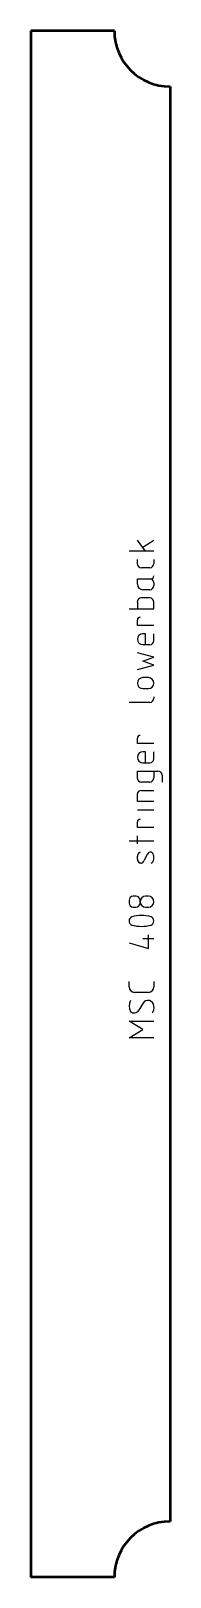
# Model space of a CAD drawing. Header units: millimetres. Extents: x 0 to 56, y 0 to 625.
import ezdxf

# ---------------------------------------------------------------- set-up
doc = ezdxf.new("R2010")
doc.units = ezdxf.units.MM
doc.layers.add('IV_MARK_SURFACE', color=2, linetype='Continuous', lineweight=25)
doc.layers.add('IV_OUTER_PROFILE', color=7, linetype='Continuous', lineweight=50)

msp = doc.modelspace()

# ---------------------------------------------------------------- linework, layer by layer
at = {"layer": 'IV_MARK_SURFACE'}
for p, q in [((46.33, 414.68), (43, 419.13)), ((45.22, 416.35), (49.66, 419.13)), ((46.33, 414.68), (39.66, 414.68)), ((49.66, 414.68), (46.33, 414.68)), ((43, 409.68), (43, 411.35)), ((48, 408.02), (44.66, 408.02)), ((49.66, 411.35), (49.66, 409.68)), ((43, 403.57), (48, 403.57)), ((43, 401.35), (43, 403.57)), ((48, 403.57), (48.55, 403.57)), ((49.66, 401.91), (49.66, 400.8)), ((43, 394.13), (43, 391.35)), ((48, 395.8), (44.66, 395.8)), ((48, 399.13), (45.22, 399.13)), ((49.66, 391.35), (49.66, 394.13)), ((39.66, 391.35), (43, 391.35)), ((43, 391.35), (49.66, 391.35)), ((43, 384.68), (43, 386.91)), ((49.66, 384.68), (43, 384.68)), ((46.33, 381.35), (45.22, 381.35)), ((46.33, 376.91), (46.33, 381.35)), ((49.66, 378.57), (49.66, 381.35)), ((45.22, 376.91), (46.33, 376.91)), ((46.33, 376.91), (48, 376.91)), ((49.66, 371.91), (43, 373.57)), ((45.22, 370.24), (49.66, 371.91)), ((49.66, 368.57), (45.22, 370.24)), ((43, 366.91), (49.66, 368.57)), ((47.44, 363.57), (45.22, 363.57)), ((45.22, 359.13), (47.44, 359.13)), ((48, 353.57), (39.66, 353.57)), ((49.66, 355.8), (49.66, 355.24)), ((43, 336.91), (43, 339.13)), ((49.66, 336.91), (43, 336.91)), ((46.33, 333.57), (45.22, 333.57)), ((46.33, 329.13), (46.33, 333.57)), ((49.66, 330.8), (49.66, 333.57)), ((43, 325.8), (49.66, 325.8)), ((43, 323.02), (43, 325.8)), ((45.22, 329.13), (46.33, 329.13)), ((46.33, 329.13), (48, 329.13)), ((49.66, 325.8), (49.66, 323.02)), ((49.66, 325.8), (51.33, 325.8)), ((48, 321.35), (44.66, 321.35)), ((53, 324.13), (53, 321.35)), ((43, 313.57), (43, 316.35)), ((49.66, 313.57), (43, 313.57)), ((44.66, 318.02), (49.66, 318.02)), ((49.66, 309.96), (43, 309.96)), ((43, 303.02), (43, 305.24)), ((49.66, 303.02), (43, 303.02)), ((43, 297.46), (39.66, 297.46)), ((43, 297.46), (43, 299.68)), ((49.66, 297.46), (43, 297.46)), ((43, 296.35), (43, 297.46)), ((43, 290.24), (43, 291.35)), ((44.66, 288.57), (44.11, 288.57)), ((46.88, 291.91), (45.77, 289.68)), ((48.55, 293.02), (48, 293.02)), ((49.66, 290.24), (49.66, 291.35)), ((42.44, 275.24), (41.33, 275.24)), ((47.44, 275.24), (46.33, 275.24)), ((39.66, 273.57), (39.66, 272.46)), ((41.33, 270.8), (42.44, 270.8)), ((44.11, 273.02), (44.11, 273.57)), ((44.11, 272.46), (44.11, 273.02)), ((46.33, 270.8), (47.44, 270.8)), ((39.66, 256.35), (47.44, 254.13)), ((47.44, 258.02), (45.22, 258.02)), ((47.44, 258.02), (47.44, 259.68)), ((49.66, 258.02), (47.44, 258.02)), ((47.44, 254.13), (47.44, 258.02)), ((39.66, 238.57), (39.66, 240.8)), ((49.66, 240.8), (49.66, 238.57)), ((47.44, 236.35), (41.88, 236.35)), ((45.22, 231.91), (43.55, 229.13)), ((45.22, 221.35), (39.66, 224.68)), ((39.66, 224.68), (49.66, 224.68)), ((39.66, 218.02), (45.22, 221.35)), ((49.66, 218.02), (39.66, 218.02))]:
    msp.add_line(p, q, dxfattribs=at)
for centre, radius, start, end in [((44.66, 409.68), 1.67, 180, 270), ((48, 409.68), 1.67, 270, 0), ((45.22, 401.35), 2.22, 180, 270), ((48, 401.91), 1.67, 0, 90), ((48, 400.8), 1.67, 270, 0), ((48.55, 404.68), 1.11, 270, 0), ((44.66, 394.13), 1.67, 90, 180), ((48, 394.13), 1.67, 0, 90), ((44.11, 386.91), 1.11, 90, 180), ((45.22, 379.13), 2.22, 90, 270), ((48, 378.57), 1.67, 270, 0), ((45.22, 361.35), 2.22, 90, 270), ((47.44, 361.35), 2.22, 270, 90), ((48, 355.24), 1.67, 270, 0), ((44.11, 339.13), 1.11, 90, 180), ((45.22, 331.35), 2.22, 90, 270), ((48, 330.8), 1.67, 270, 0), ((51.33, 324.13), 1.67, 0, 90), ((44.66, 323.02), 1.67, 180, 270), ((48, 323.02), 1.67, 270, 0), ((44.66, 316.35), 1.67, 90, 180), ((44.11, 305.24), 1.11, 90, 180), ((44.82, 291.34), 1.82, 112.99424, 179.62562), ((44.82, 290.25), 1.82, 180.37438, 247.00576), ((43.92, 290.43), 2, 291.86006, 338.13994), ((48.74, 291.16), 2, 111.86006, 158.13994), ((47.84, 291.34), 1.82, 0.37438, 67.00576), ((47.84, 290.25), 1.82, 292.99424, 359.62562), ((41.33, 273.57), 1.67, 90, 180), ((42.44, 273.57), 1.67, 0, 90), ((46.33, 273.02), 2.22, 90, 180), ((47.44, 273.02), 2.22, 270, 90), ((41.33, 272.46), 1.67, 180, 270), ((42.44, 272.46), 1.67, 270, 0), ((46.33, 273.02), 2.22, 180, 270), ((41.46, 265.24), 1.8, 112.4119, 247.5881), ((44.66, 253.46), 13.99, 73.86614, 106.13386), ((44.66, 277.02), 13.99, 253.86614, 286.13386), ((47.84, 265.24), 1.81, 293.03732, 66.96268), ((41.88, 238.57), 2.22, 180, 270), ((47.44, 238.57), 2.22, 270, 0), ((44.35, 230.8), 4.69, 151.71531, 208.28469), ((47.28, 230.7), 2.39, 2.36847, 149.55905), ((41.65, 230.26), 2.21, 229.62628, 329.29837), ((45.99, 230.09), 3.74, 326.41745, 10.96269)]:
    msp.add_arc(centre, radius, start, end, dxfattribs=at)
at = {"layer": 'IV_OUTER_PROFILE'}
for p, q in [((33.7, 625), (0, 625)), ((0, 625), (0, 0)), ((56.2, 602.5), (56.2, 22.5)), ((33.7, 0), (0, 0))]:
    msp.add_line(p, q, dxfattribs=at)
for centre, start, end in [((56.2, 625), 180, 270), ((56.2, 0), 90, 180)]:
    msp.add_arc(centre, 22.5, start, end, dxfattribs=at)

doc.saveas('drawing.dxf')
